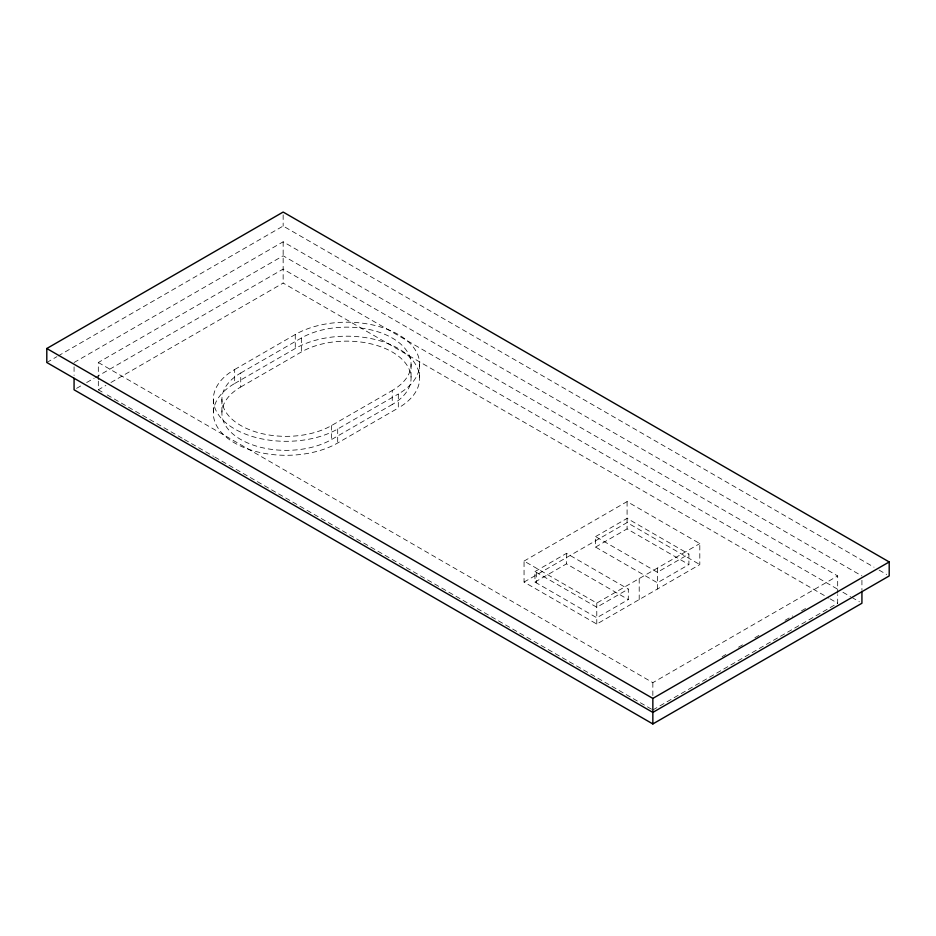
<?xml version="1.0" encoding="UTF-8"?>
<svg xmlns="http://www.w3.org/2000/svg" width="936" height="936" viewBox="0 0 936 936"><rect width="100%" height="100%" fill="white"/><g stroke="black" fill="none" stroke-linecap="round" stroke-linejoin="round"><path stroke-width="0.7" stroke-dasharray="4.68 3.51" d="M46.8 362.501L56.909 356.663M58.172 355.937L283.152 226.044L874.013 567.181M74.073 362.501L283.152 241.792L861.927 575.944M98.315 379.747L98.315 362.501L283.152 255.785L837.685 575.944L837.685 593.178M76.588 388.346L81.631 385.433M86.662 382.531L94.22 378.167M95.484 377.442L283.152 269.088L837.86 589.341M98.315 381.174L98.315 389.797L105.908 385.41M110.974 382.485L283.152 283.081L828.828 598.116M234.679 369.509L295.273 334.515A72.856 42.062 0 0 1 398.303 334.515A72.856 42.062 0 0 1 398.303 393.998L398.303 407.991L337.697 442.985A72.856 42.062 0 0 1 234.679 442.985A72.856 42.062 0 0 1 234.679 383.503L234.679 369.509A72.856 42.062 0 0 0 234.679 428.992A72.856 42.062 0 0 0 337.697 428.992L398.303 393.998M240.739 373.008L301.334 338.013A64.28 37.112 0 0 1 392.242 338.013A64.28 37.112 0 0 1 392.242 390.499L392.242 404.492L331.636 439.487A64.28 37.112 0 0 1 240.739 439.487A64.28 37.112 0 0 1 240.739 387.001L240.739 373.008A64.28 37.112 0 0 0 240.739 425.482A64.28 37.112 0 0 0 331.636 425.482L392.242 390.499M234.679 383.503L295.273 348.508A72.856 42.062 0 0 1 398.303 348.508A72.856 42.062 0 0 1 398.303 407.991M240.739 387.001L301.334 352.006A64.28 37.112 0 0 1 392.242 352.006A64.28 37.112 0 0 1 392.242 404.492M524.055 561.073L627.085 501.591L699.812 543.582L699.812 564.572L596.782 624.055L524.055 582.063L524.055 561.073L596.782 603.065L699.812 543.582M534.971 571.568L566.479 553.375L628.302 589.06L628.302 599.567L596.782 617.76L534.971 582.063L534.971 571.568L596.782 607.253L628.302 589.06M595.577 536.585L627.085 518.38L688.908 554.077L688.908 564.572L657.388 582.765L595.577 547.08L595.577 536.585L657.388 572.27L688.908 554.077M524.055 582.063L627.085 522.58L699.812 564.572M534.971 582.063L566.479 563.87L628.302 599.567M595.577 547.08L627.085 528.887L688.908 564.572M98.315 362.501L652.848 682.66L837.685 575.944M722.124 656.662L725.891 654.475M738.492 647.209L743.535 644.296M754.872 637.755L759.903 634.842M785.093 620.299L792.652 615.935M801.473 610.845L806.504 607.944M652.848 709.956L837.685 603.24L837.685 594.617M879.079 570.094L886.673 574.482M842.927 592.266L850.532 596.653M851.795 597.39L859.4 601.778M830.092 598.853L837.685 603.24M98.315 389.797L102.118 391.997M107.172 394.91L183.14 438.773M184.404 439.499L213.525 456.312M214.789 457.049L651.573 709.219M861.927 580.25L861.927 590.312M657.388 568.07L657.388 589.06M652.848 682.66L652.848 695.588M639.206 578.565L639.206 599.567M627.085 501.591L627.085 528.887M596.782 603.065L596.782 624.055M566.479 553.375L566.479 563.87M536.34 572.364L536.34 582.859M419.644 364.256L419.644 378.249M411.068 364.256L411.068 378.249M337.697 428.992L337.697 442.985M331.636 425.482L331.636 439.487M301.334 338.013L301.334 352.006M295.273 334.515L295.273 348.508M283.152 214.847L283.152 226.044M283.152 241.792L283.152 283.081M221.902 399.251L221.902 413.244M213.338 399.251L213.338 413.244M74.073 366.818L74.073 375.43"/><path stroke-width="1.4" d="M46.8 348.508L283.152 212.051L889.2 561.951L889.2 575.944L652.848 712.401L46.8 362.501L46.8 348.508L652.848 698.408L889.2 561.951M74.073 378.308L74.073 389.797L652.848 723.949L861.927 603.24L861.927 591.739M652.848 698.408L652.848 723.949"/></g></svg>
